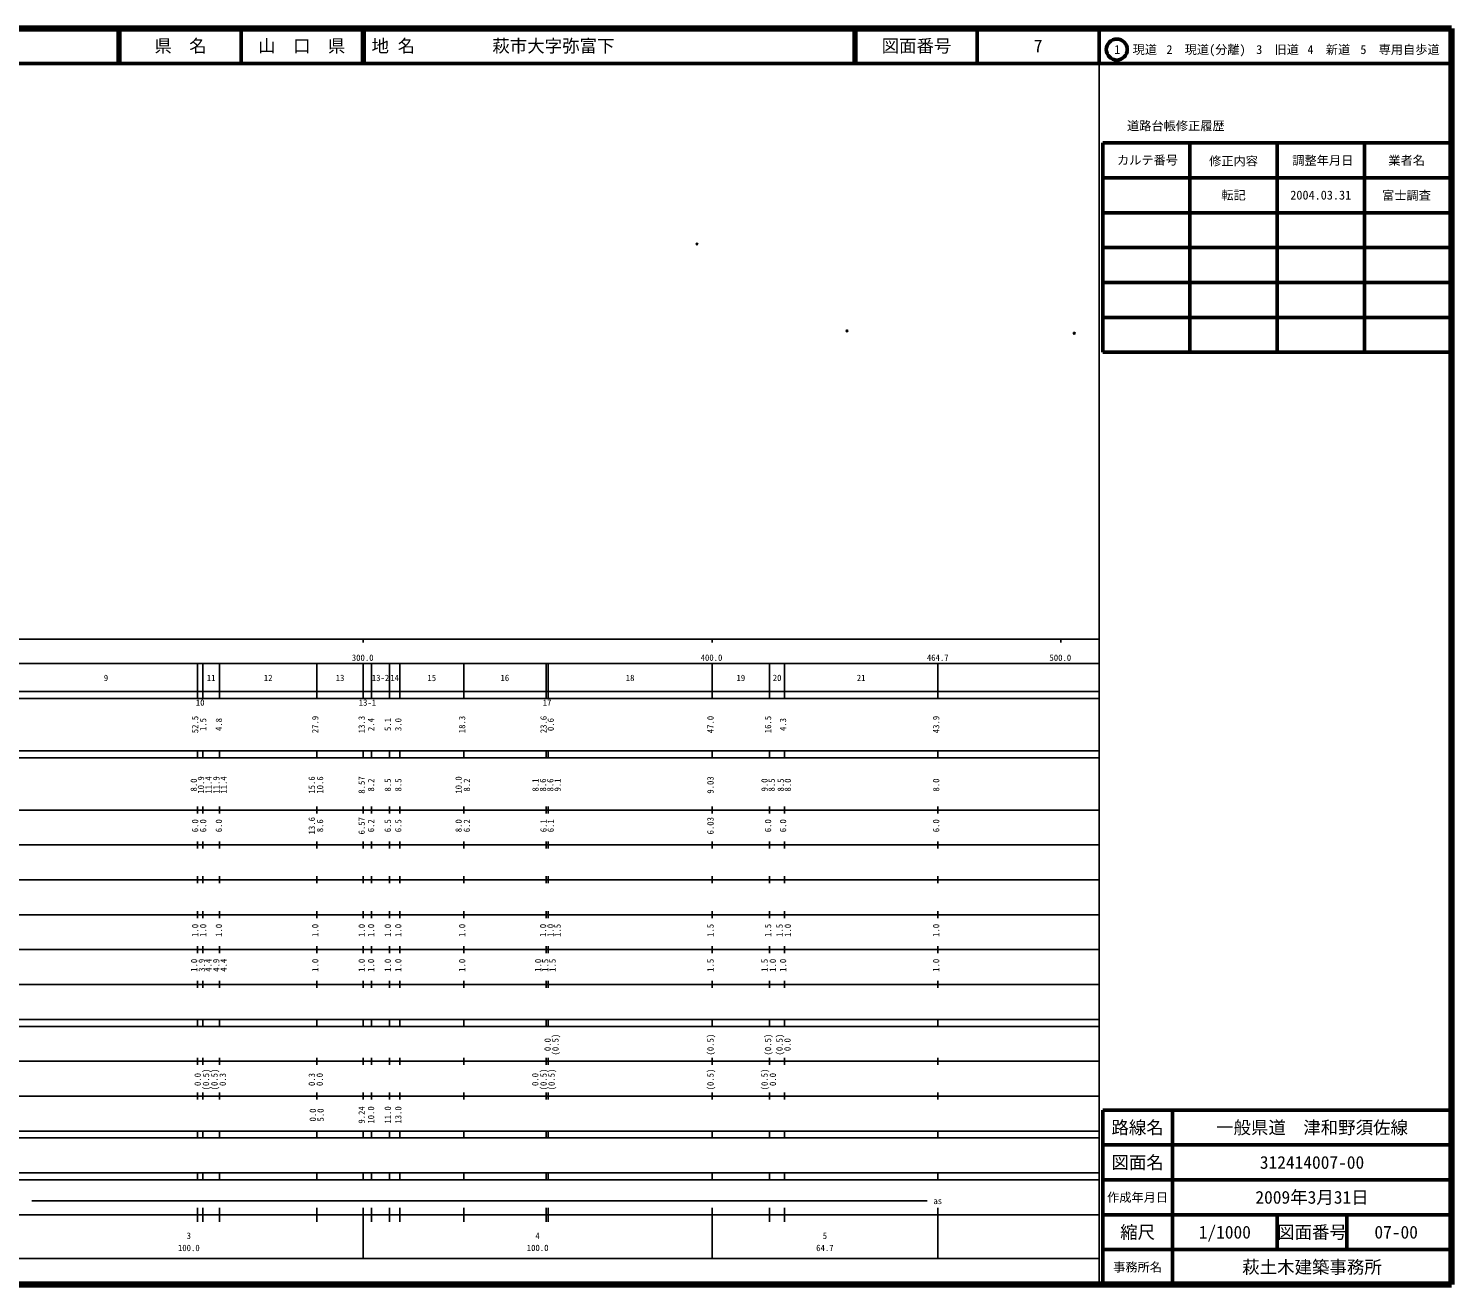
# Model space of a CAD drawing. Units: millimetres on the paper. Extents: x 40 to 680, y 20 to 380.
# Drawn here: x 272 to 680, y 20 to 380 of the extents above; entities that cross this region are included whole.
import ezdxf
from ezdxf.enums import TextEntityAlignment as Align

# ---------------------------------------------------------------- set-up
doc = ezdxf.new("R2010")
doc.units = ezdxf.units.MM
doc.header["$PDMODE"] = 32
doc.header["$PDSIZE"] = 0.5
doc.layers.add('M-OTRS', color=6, linetype='Continuous')
doc.layers.add('M-TTL-TXT', color=7, linetype='Continuous')
for name, color, linetype, lineweight in [('M-TTL', 2, 'Continuous', 140), ('M-TTL-BAND', 7, 'Continuous', 25), ('M-TTL-FRAM', 2, 'Continuous', 50), ('M-TTL-LINE', 7, 'Continuous', 50)]:
    doc.layers.add(name, color=color, linetype=linetype, lineweight=lineweight)
doc.styles.add('ＭＳ ゴシック', font='')
doc.styles.get('ＭＳ ゴシック').set_extended_font_data('MS Gothic')

msp = doc.modelspace()

# ---------------------------------------------------------------- linework, layer by layer
at = {"layer": 'M-OTRS'}
for p in [(463.699, 318.225), (506.698, 293.308), (571.841, 292.653)]:
    msp.add_point(p, dxfattribs=at)
at = {"layer": 'M-TTL'}
for p, q in [((680, 380), (40, 380)), ((680, 20), (680, 380)), ((40, 20), (680, 20))]:
    msp.add_line(p, q, dxfattribs=at)
at = {"layer": 'M-TTL-BAND'}
for p, q in [((579, 20), (579, 370)), ((40, 205), (579, 205)), ((368, 205), (368, 204)), ((468, 205), (468, 204)), ((568, 205), (568, 204)), ((68, 198), (579, 198)), ((320.5, 188), (320.5, 198)), ((322, 188), (322, 198)), ((326.8, 188), (326.8, 198)), ((354.7, 188), (354.7, 198)), ((368, 188), (368, 198)), ((370.4, 188), (370.4, 198)), ((375.5, 188), (375.5, 198)), ((378.5, 188), (378.5, 198)), ((396.8, 188), (396.8, 198)), ((420.4, 188), (420.4, 198)), ((421, 188), (421, 198)), ((468, 188), (468, 198)), ((484.5, 188), (484.5, 198)), ((488.8, 188), (488.8, 198)), ((532.7, 188), (532.7, 198)), ((40, 190), (579, 190)), ((40, 188), (579, 188)), ((40, 173), (579, 173)), ((320.5, 171), (320.5, 173)), ((322, 171), (322, 173)), ((326.8, 171), (326.8, 173)), ((354.7, 171), (354.7, 173)), ((368, 171), (368, 173)), ((370.4, 171), (370.4, 173)), ((375.5, 171), (375.5, 173)), ((378.5, 171), (378.5, 173)), ((396.8, 171), (396.8, 173)), ((420.4, 171), (420.4, 173)), ((421, 171), (421, 173)), ((468, 171), (468, 173)), ((484.5, 171), (484.5, 173)), ((488.8, 171), (488.8, 173)), ((532.7, 171), (532.7, 173)), ((40, 171), (579, 171)), ((40, 156), (579, 156)), ((320.5, 155), (320.5, 157)), ((322, 155), (322, 157)), ((326.8, 155), (326.8, 157)), ((354.7, 155), (354.7, 157)), ((368, 155), (368, 157)), ((370.4, 155), (370.4, 157)), ((375.5, 155), (375.5, 157)), ((378.5, 155), (378.5, 157)), ((396.8, 155), (396.8, 157)), ((420.4, 155), (420.4, 157)), ((421, 155), (421, 157)), ((468, 155), (468, 157)), ((484.5, 155), (484.5, 157)), ((488.8, 155), (488.8, 157)), ((532.7, 155), (532.7, 157)), ((320.5, 145), (320.5, 147)), ((322, 145), (322, 147)), ((326.8, 145), (326.8, 147)), ((354.7, 145), (354.7, 147)), ((368, 145), (368, 147)), ((370.4, 145), (370.4, 147)), ((375.5, 145), (375.5, 147)), ((378.5, 145), (378.5, 147)), ((396.8, 145), (396.8, 147)), ((420.4, 145), (420.4, 147)), ((421, 145), (421, 147)), ((468, 145), (468, 147)), ((484.5, 145), (484.5, 147)), ((488.8, 145), (488.8, 147)), ((532.7, 145), (532.7, 147)), ((46, 146), (579, 146)), ((52, 136), (579, 136)), ((320.5, 135), (320.5, 137)), ((322, 135), (322, 137)), ((326.8, 135), (326.8, 137)), ((354.7, 135), (354.7, 137)), ((368, 135), (368, 137)), ((370.4, 135), (370.4, 137)), ((375.5, 135), (375.5, 137)), ((378.5, 135), (378.5, 137)), ((396.8, 135), (396.8, 137)), ((420.4, 135), (420.4, 137)), ((421, 135), (421, 137)), ((468, 135), (468, 137)), ((484.5, 135), (484.5, 137)), ((488.8, 135), (488.8, 137)), ((532.7, 135), (532.7, 137)), ((320.5, 125), (320.5, 127)), ((322, 125), (322, 127)), ((326.8, 125), (326.8, 127)), ((354.7, 125), (354.7, 127)), ((368, 125), (368, 127)), ((370.4, 125), (370.4, 127)), ((375.5, 125), (375.5, 127)), ((378.5, 125), (378.5, 127)), ((396.8, 125), (396.8, 127)), ((420.4, 125), (420.4, 127)), ((421, 125), (421, 127)), ((468, 125), (468, 127)), ((484.5, 125), (484.5, 127)), ((488.8, 125), (488.8, 127)), ((532.7, 125), (532.7, 127)), ((46, 126), (579, 126)), ((52, 116), (579, 116)), ((320.5, 115), (320.5, 117)), ((322, 115), (322, 117)), ((326.8, 115), (326.8, 117)), ((354.7, 115), (354.7, 117)), ((368, 115), (368, 117)), ((370.4, 115), (370.4, 117)), ((375.5, 115), (375.5, 117)), ((378.5, 115), (378.5, 117)), ((396.8, 115), (396.8, 117)), ((420.4, 115), (420.4, 117)), ((421, 115), (421, 117)), ((468, 115), (468, 117)), ((484.5, 115), (484.5, 117)), ((488.8, 115), (488.8, 117)), ((532.7, 115), (532.7, 117)), ((320.5, 105), (320.5, 107)), ((322, 105), (322, 107)), ((326.8, 105), (326.8, 107)), ((354.7, 105), (354.7, 107)), ((368, 105), (368, 107)), ((370.4, 105), (370.4, 107)), ((375.5, 105), (375.5, 107)), ((378.5, 105), (378.5, 107)), ((396.8, 105), (396.8, 107)), ((420.4, 105), (420.4, 107)), ((421, 105), (421, 107)), ((468, 105), (468, 107)), ((484.5, 105), (484.5, 107)), ((488.8, 105), (488.8, 107)), ((532.7, 105), (532.7, 107)), ((46, 106), (579, 106)), ((40, 96), (579, 96)), ((40, 94), (579, 94)), ((320.5, 94), (320.5, 96)), ((322, 94), (322, 96)), ((326.8, 94), (326.8, 96)), ((354.7, 94), (354.7, 96)), ((368, 94), (368, 96)), ((370.4, 94), (370.4, 96)), ((375.5, 94), (375.5, 96)), ((378.5, 94), (378.5, 96)), ((396.8, 94), (396.8, 96)), ((420.4, 94), (420.4, 96)), ((421, 94), (421, 96)), ((468, 94), (468, 96)), ((484.5, 94), (484.5, 96)), ((488.8, 94), (488.8, 96)), ((532.7, 94), (532.7, 96)), ((49, 84), (579, 84)), ((320.5, 83), (320.5, 85)), ((322, 83), (322, 85)), ((326.8, 83), (326.8, 85)), ((354.7, 83), (354.7, 85)), ((368, 83), (368, 85)), ((370.4, 83), (370.4, 85)), ((375.5, 83), (375.5, 85)), ((378.5, 83), (378.5, 85)), ((396.8, 83), (396.8, 85)), ((420.4, 83), (420.4, 85)), ((421, 83), (421, 85)), ((468, 83), (468, 85)), ((484.5, 83), (484.5, 85)), ((488.8, 83), (488.8, 85)), ((532.7, 83), (532.7, 85)), ((40, 74), (579, 74)), ((320.5, 73), (320.5, 75)), ((322, 73), (322, 75)), ((326.8, 73), (326.8, 75)), ((354.7, 73), (354.7, 75)), ((368, 73), (368, 75)), ((370.4, 73), (370.4, 75)), ((375.5, 73), (375.5, 75)), ((378.5, 73), (378.5, 75)), ((396.8, 73), (396.8, 75)), ((420.4, 73), (420.4, 75)), ((421, 73), (421, 75)), ((468, 73), (468, 75)), ((484.5, 73), (484.5, 75)), ((488.8, 73), (488.8, 75)), ((532.7, 73), (532.7, 75)), ((40, 64), (579, 64)), ((40, 62), (579, 62)), ((320.5, 62), (320.5, 64)), ((322, 62), (322, 64)), ((326.8, 62), (326.8, 64)), ((354.7, 62), (354.7, 64)), ((368, 62), (368, 64)), ((370.4, 62), (370.4, 64)), ((375.5, 62), (375.5, 64)), ((378.5, 62), (378.5, 64)), ((396.8, 62), (396.8, 64)), ((420.4, 62), (420.4, 64)), ((421, 62), (421, 64)), ((468, 62), (468, 64)), ((484.5, 62), (484.5, 64)), ((488.8, 62), (488.8, 64)), ((532.7, 62), (532.7, 64)), ((40, 52), (579, 52)), ((40, 50), (579, 50)), ((320.5, 50), (320.5, 52)), ((322, 50), (322, 52)), ((326.8, 50), (326.8, 52)), ((354.7, 50), (354.7, 52)), ((368, 50), (368, 52)), ((370.4, 50), (370.4, 52)), ((375.5, 50), (375.5, 52)), ((378.5, 50), (378.5, 52)), ((396.8, 50), (396.8, 52)), ((420.4, 50), (420.4, 52)), ((421, 50), (421, 52)), ((468, 50), (468, 52)), ((484.5, 50), (484.5, 52)), ((488.8, 50), (488.8, 52)), ((532.7, 50), (532.7, 52)), ((272.955, 44), (529.7, 44)), ((320.5, 38), (320.5, 42)), ((322, 38), (322, 42)), ((326.8, 38), (326.8, 42)), ((354.7, 38), (354.7, 42)), ((368, 27.5), (368, 42)), ((370.4, 38), (370.4, 42)), ((375.5, 38), (375.5, 42)), ((378.5, 38), (378.5, 42)), ((396.8, 38), (396.8, 42)), ((420.4, 38), (420.4, 42)), ((421, 38), (421, 42)), ((468, 27.5), (468, 42)), ((484.5, 38), (484.5, 42)), ((488.8, 38), (488.8, 42)), ((532.7, 27.5), (532.7, 42)), ((40, 40), (579, 40)), ((68, 27.5), (579, 27.5))]:
    msp.add_line(p, q, dxfattribs=at)
at = {"layer": 'M-TTL-FRAM'}
for p, q in [((580, 347.197), (580, 287.197)), ((580, 347.197), (680, 347.197)), ((580, 287.197), (680, 287.197)), ((680, 70), (580, 70)), ((580, 70), (580, 20))]:
    msp.add_line(p, q, dxfattribs=at)
at = {"layer": 'M-TTL-LINE'}
for p, q in [((297.75, 380), (297.75, 370)), ((298.25, 380), (298.25, 370)), ((333, 380), (333, 370)), ((367.75, 380), (367.75, 370)), ((368.25, 380), (368.25, 370)), ((508.747, 380), (508.747, 370)), ((509.247, 380), (509.247, 370)), ((543.997, 380), (543.997, 370)), ((579, 380), (579, 370)), ((40, 370), (680, 370)), ((605, 347.197), (605, 287.197)), ((630, 347.197), (630, 287.197)), ((655, 347.197), (655, 287.197)), ((580, 337.197), (680, 337.197)), ((580, 327.197), (680, 327.197)), ((580, 317.197), (680, 317.197)), ((580, 307.197), (680, 307.197)), ((580, 297.197), (680, 297.197)), ((600, 70), (600, 20)), ((680, 60), (580, 60)), ((680, 50), (580, 50)), ((680, 40), (580, 40)), ((630, 40), (630, 30)), ((650, 40), (650, 30)), ((680, 30), (580, 30))]:
    msp.add_line(p, q, dxfattribs=at)
msp.add_circle((584.031, 373.958), 3, dxfattribs=at)

# ---------------------------------------------------------------- texts
at = {"layer": 'M-TTL-BAND', "style": 'ＭＳ ゴシック'}
for s, p in [('300.0', (367.844, 198.195)), ('400.0', (467.844, 198.195)), ('464.7', (532.7, 198.195)), ('500.0', (567.844, 198.195)), ('9', (294.25, 192.405)), ('11', (324.4, 192.405)), ('12', (340.75, 192.405)), ('13', (361.35, 192.405)), ('13-2', (372.95, 192.405)), ('14', (377, 192.405)), ('15', (387.65, 192.405)), ('16', (408.6, 192.405)), ('18', (444.5, 192.405)), ('19', (476.25, 192.405)), ('20', (486.65, 192.405)), ('21', (510.75, 192.405)), ('10', (321.25, 185.331)), ('13-1', (369.2, 185.331)), ('17', (420.7, 185.331)), ('as', (532.7, 42.5)), ('3', (318, 32.523)), ('4', (418, 32.523)), ('5', (500.35, 32.523)), ('100.0', (318, 29.033)), ('100.0', (418, 29.033)), ('64.7', (500.35, 29.033))]:
    msp.add_text(s, height=1.833, dxfattribs=at).set_placement(p, align=Align.BOTTOM_CENTER)
for s, p in [('52.5', (321.25, 180.5)), ('1.5', (323.558, 180.5)), ('4.8', (328.068, 180.5)), ('27.9', (355.7, 180.5)), ('13.3', (369, 180.5)), ('2.4', (371.686, 180.5)), ('5.1', (376.5, 180.5)), ('3.0', (379.5, 180.5)), ('18.3', (397.8, 180.5)), ('23.6', (421.149, 180.5)), ('0.6', (423.2, 180.5)), ('47.0', (469, 180.5)), ('16.5', (485.5, 180.5)), ('4.3', (489.8, 180.5)), ('43.9', (533.7, 180.5)), ('8.0', (320.857, 163.174)), ('10.9', (322.928, 163.174)), ('11.4', (325.084, 163.174)), ('11.9', (327.353, 163.174)), ('11.4', (329.438, 163.174)), ('15.6', (354.7, 163.174)), ('10.6', (357.07, 163.174)), ('8.57', (369, 163.174)), ('8.2', (371.686, 163.174)), ('8.5', (376.5, 163.174)), ('8.5', (379.5, 163.174)), ('10.0', (396.8, 163.174)), ('8.2', (399.17, 163.174)), ('8.1', (418.835, 163.174)), ('8.6', (420.989, 163.174)), ('8.6', (423.079, 163.174)), ('9.1', (425.167, 163.174)), ('9.03', (469, 163.174)), ('9.0', (484.5, 163.174)), ('8.5', (486.54, 163.174)), ('8.5', (489.13, 163.174)), ('8.0', (491.17, 163.174)), ('8.0', (533.7, 163.174)), ('6.0', (321.25, 151.5)), ('6.0', (323.558, 151.5)), ('6.0', (328.068, 151.5)), ('13.6', (354.7, 151.5)), ('8.6', (357.07, 151.5)), ('6.57', (369, 151.5)), ('6.2', (371.686, 151.5)), ('6.5', (376.5, 151.5)), ('6.5', (379.5, 151.5)), ('8.0', (396.8, 151.5)), ('6.2', (399.17, 151.5)), ('6.1', (421.149, 151.5)), ('6.1', (423.2, 151.5)), ('6.03', (469, 151.5)), ('6.0', (485.5, 151.5)), ('6.0', (489.8, 151.5)), ('6.0', (533.7, 151.5)), ('1.0', (321.25, 121.5)), ('1.0', (323.558, 121.5)), ('1.0', (328.068, 121.5)), ('1.0', (355.7, 121.5)), ('1.0', (369, 121.5)), ('1.0', (371.686, 121.5)), ('1.0', (376.5, 121.5)), ('1.0', (379.5, 121.5)), ('1.0', (397.8, 121.5)), ('1.0', (420.991, 121.5)), ('1.0', (423.121, 121.5)), ('1.5', (425.147, 121.5)), ('1.5', (469, 121.5)), ('1.5', (485.5, 121.5)), ('1.5', (488.8, 121.5)), ('1.0', (491.17, 121.5)), ('1.0', (533.7, 121.5)), ('1.0', (320.952, 111.5)), ('3.9', (323.17, 111.5)), ('4.4', (325.065, 111.5)), ('4.9', (327.318, 111.5)), ('4.4', (329.438, 111.5)), ('1.0', (355.7, 111.5)), ('1.0', (369, 111.5)), ('1.0', (371.686, 111.5)), ('1.0', (376.5, 111.5)), ('1.0', (379.5, 111.5)), ('1.0', (397.8, 111.5)), ('1.0', (419.597, 111.5)), ('1.5', (421.625, 111.5)), ('1.5', (423.709, 111.5)), ('1.5', (469, 111.5)), ('1.5', (484.5, 111.5)), ('1.0', (486.87, 111.5)), ('1.0', (489.8, 111.5)), ('1.0', (533.7, 111.5)), ('0.0', (422.31, 88.764)), ('(0.5)', (424.548, 88.764)), ('(0.5)', (469, 88.764)), ('(0.5)', (485.5, 88.764)), ('(0.5)', (488.8, 88.764)), ('0.0', (491.066, 88.764)), ('0.0', (321.99, 78.764)), ('(0.5)', (324.37, 78.764)), ('(0.5)', (326.8, 78.764)), ('0.3', (329.17, 78.764)), ('0.3', (354.7, 78.764)), ('0.0', (356.991, 78.764)), ('0.0', (418.764, 78.764)), ('(0.5)', (421.132, 78.764)), ('(0.5)', (423.433, 78.764)), ('(0.5)', (469, 78.764)), ('(0.5)', (484.5, 78.764)), ('0.0', (486.875, 78.764)), ('0.0', (354.986, 68.6)), ('5.0', (357.218, 68.6)), ('9.24', (369, 68.6)), ('10.0', (371.686, 68.6)), ('11.0', (376.5, 68.6)), ('13.0', (379.5, 68.6))]:
    msp.add_text(s, height=1.833, rotation=90, dxfattribs=at).set_placement(p, align=Align.BOTTOM_CENTER)
at = {"layer": 'M-TTL-TXT', "style": 'ＭＳ ゴシック'}
for s, height, p in [('県\u3000名', 3.666, (315.625, 375)), ('山\u3000口\u3000県', 3.666, (350.375, 375)), ('図面番号', 3.666, (526.622, 375)), ('7', 3.666, (561.497, 375)), ('1\u3000現道', 2.566, (589.448, 373.958)), ('2\u3000現道(分離)', 2.566, (609.619, 373.958)), ('3\u3000旧道', 2.566, (630.121, 373.958)), ('4\u3000新道', 2.566, (644.824, 373.958)), ('5\u3000専用自歩道', 2.566, (665.228, 373.958)), ('道路台帳修正履歴', 2.566, (600.968, 352.113)), ('カルテ番号', 2.566, (592.839, 342.277)), ('修正内容', 2.566, (617.509, 342.023)), ('調整年月日', 2.566, (643.089, 342.197)), ('業者名', 2.566, (667.134, 342.197)), ('転記', 2.566, (617.5, 332.245)), ('2004.03.31', 2.566, (642.5, 332.245)), ('富士調査', 2.566, (667.077, 332.189)), ('路線名', 3.666, (590, 65)), ('路線名', 3.666, (590, 65)), ('一般県道\u3000津和野須佐線', 3.666, (640, 65)), ('図面名', 3.666, (590, 55)), ('図面名', 3.666, (590, 55)), ('312414007-00', 3.666, (640, 55)), ('作成年月日', 2.566, (590, 45)), ('作成年月日', 2.566, (590, 45)), ('2009年3月31日', 3.666, (640, 45)), ('縮尺', 3.666, (590, 35)), ('縮尺', 3.666, (590, 35)), ('1/1000', 3.666, (615, 35)), ('図面番号', 3.666, (640, 35)), ('図面番号', 3.666, (640, 35)), ('07-00', 3.666, (664.125, 35)), ('事務所名', 2.566, (590, 25)), ('事務所名', 2.566, (590, 25)), ('萩土木建築事務所', 3.666, (640, 25))]:
    msp.add_text(s, height=height, dxfattribs=at).set_placement(p, align=Align.MIDDLE_CENTER)
for s, p in [('地 名', (370.38, 375)), ('萩市大字弥富下', (405.024, 375))]:
    msp.add_text(s, height=3.666, dxfattribs=at).set_placement(p, align=Align.MIDDLE_LEFT)

doc.saveas('drawing.dxf')
